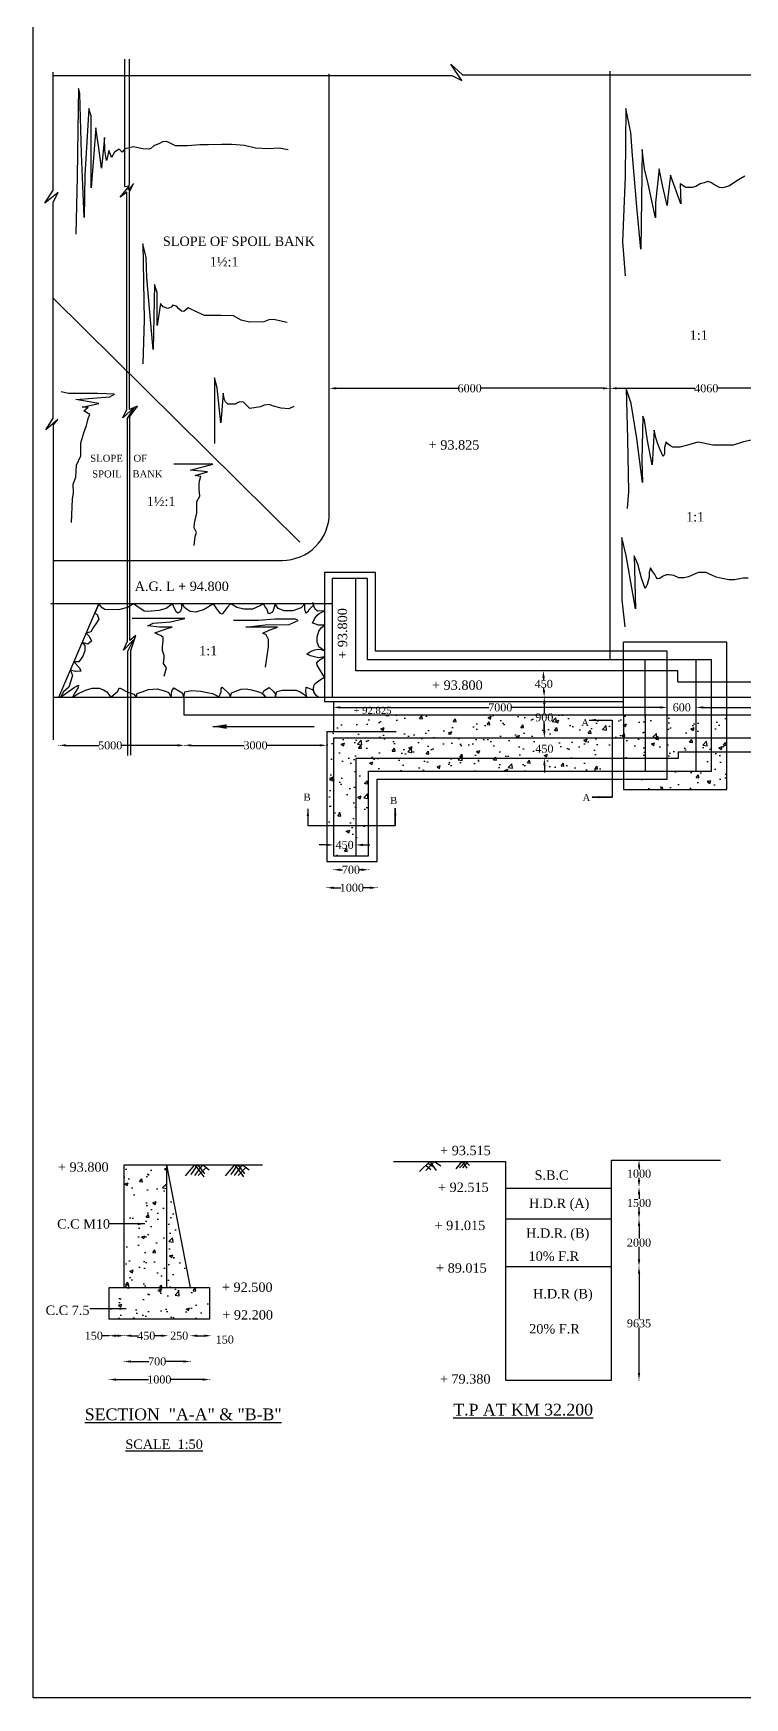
# Model space of a CAD drawing. Header units: millimetres. Extents: x 3132 to 88655, y 1884 to 56746.
# Drawn here: x 3132 to 18250, y 1884 to 37251 of the extents above; entities that cross this region are included whole.
import ezdxf

# ---------------------------------------------------------------- set-up
doc = ezdxf.new("R2010")
doc.units = ezdxf.units.MM
doc.header["$MEASUREMENT"] = 0
for name, color, linetype in [('DIM', 5, 'Continuous'), ('DWG.LINE', 10, 'Continuous'), ('HATCH', 2, 'Continuous'), ('TEXT', 7, 'Continuous')]:
    doc.layers.add(name, color=color, linetype=linetype)
doc.layers.add('DO LINE', color=3, linetype='Continuous', plot=False)
doc.layers.add('TITLE', color=7, linetype='Continuous', lineweight=30)
doc.styles.get("Standard").update_dxf_attribs({"font": 'TIMES.TTF', "height": 170})
doc.dimstyles.get("Standard").update_dxf_attribs({"dimtxt": 170, "dimasz": 150, "dimexe": 0.18, "dimexo": 0.0625, "dimgap": 0.09, "dimtad": 0, "dimtih": 1, "dimtoh": 1, "dimdec": 0, "dimzin": 0, "dimdsep": 46, "dimtxsty": 'Standard', "dimcen": 300, "dimclrd": 5, "dimclre": 5, "dimclrt": 4, "dimadec": 0, "dimazin": 0, "dimtfac": 1, "dimtdec": 0, "dimtofl": 0, "dimtmove": 0, "dimatfit": 3, "dimfxl": 5, "dimfxlon": 1, "dimtolj": 1, "dimtzin": 0, "dimarcsym": 0})

# ---------------------------------------------------------------- blocks, each defined once
blk = doc.blocks.new('*D47')
at = {"layer": 'Defpoints', "color": 0, "ltscale": 0.2}
for p in [(6343, 22209), (6343, 22121), (9367, 22209)]:
    blk.add_point(p, dxfattribs=at)
at = {"layer": 'DIM', "color": 5, "lineweight": -2, "ltscale": 0.2}
for p, q in [((6343, 22126), (6343, 22121)), ((6493, 22121), (7614, 22121)), ((9217, 22121), (8097, 22121)), ((9367, 22126), (9367, 22121))]:
    blk.add_line(p, q, dxfattribs=at)
at = {"layer": 'DIM', "color": 5, "ltscale": 0.2}
for points in [[(6493, 22146), (6493, 22096), (6343, 22121)], [(9217, 22146), (9217, 22096), (9367, 22121)]]:
    blk.add_solid(points, dxfattribs=at)
at = {"layer": 'DIM', "color": 4, "ltscale": 0.2, "insert": (7855, 22121), "char_height": 170, "attachment_point": 5}
blk.add_mtext('\\A1;3000', dxfattribs=at)
blk = doc.blocks.new('*D48')
at = {"layer": 'Defpoints', "color": 0, "ltscale": 0.2}
for p in [(3678, 22121), (3678, 22109), (6343, 22209)]:
    blk.add_point(p, dxfattribs=at)
at = {"layer": 'DIM', "color": 5, "lineweight": -2, "ltscale": 0.2}
for p, q in [((3678, 22116), (3678, 22122)), ((3828, 22121), (4526, 22121)), ((6193, 22121), (5007, 22121)), ((6343, 22126), (6343, 22121))]:
    blk.add_line(p, q, dxfattribs=at)
at = {"layer": 'DIM', "color": 5, "ltscale": 0.2}
for points in [[(3828, 22146), (3828, 22096), (3678, 22121)], [(6193, 22146), (6193, 22096), (6343, 22121)]]:
    blk.add_solid(points, dxfattribs=at)
at = {"layer": 'DIM', "color": 4, "ltscale": 0.2, "insert": (4767, 22121), "char_height": 170, "attachment_point": 5}
blk.add_mtext('\\A1;5000', dxfattribs=at)
blk = doc.blocks.new('*D49')
at = {"layer": 'Defpoints', "color": 0, "ltscale": 0.2}
for p in [(9510, 19997), (9986, 20005), (9986, 20005)]:
    blk.add_point(p, dxfattribs=at)
at = {"layer": 'DIM', "color": 5, "lineweight": -2, "ltscale": 0.2}
for p, q in [((9360, 20005), (9210, 20005)), ((9510, 20000), (9510, 20005)), ((9986, 20005), (9986, 20005)), ((10136, 20005), (10286, 20005))]:
    blk.add_line(p, q, dxfattribs=at)
at = {"layer": 'DIM', "color": 5, "ltscale": 0.2}
for points in [[(9360, 20030), (9360, 19980), (9510, 20005)], [(10136, 20030), (10136, 19980), (9986, 20005)]]:
    blk.add_solid(points, dxfattribs=at)
at = {"layer": 'DIM', "color": 4, "ltscale": 0.2, "insert": (9748, 20005), "char_height": 170, "attachment_point": 5}
blk.add_mtext('\\A1;450', dxfattribs=at)
blk = doc.blocks.new('*D50')
at = {"layer": 'Defpoints', "color": 0, "ltscale": 0.2}
for p in [(9367, 19654), (10437, 19654), (10437, 19094)]:
    blk.add_point(p, dxfattribs=at)
at = {"layer": 'DIM', "color": 5, "lineweight": -2, "ltscale": 0.2}
for p, q in [((9367, 19099), (9367, 19094)), ((10437, 19099), (10437, 19094)), ((9517, 19094), (9670, 19094)), ((10287, 19094), (10134, 19094))]:
    blk.add_line(p, q, dxfattribs=at)
at = {"layer": 'DIM', "color": 5, "ltscale": 0.2}
for points in [[(9517, 19119), (9517, 19069), (9367, 19094)], [(10287, 19119), (10287, 19069), (10437, 19094)]]:
    blk.add_solid(points, dxfattribs=at)
at = {"layer": 'DIM', "color": 4, "ltscale": 0.2, "insert": (9902, 19094), "char_height": 170, "attachment_point": 5}
blk.add_mtext('\\A1;1000', dxfattribs=at)
blk = doc.blocks.new('*D51')
at = {"layer": 'Defpoints', "color": 0, "ltscale": 0.2}
for p in [(9510, 19770), (10256, 19770), (10256, 19477)]:
    blk.add_point(p, dxfattribs=at)
at = {"layer": 'DIM', "color": 5, "lineweight": -2, "ltscale": 0.2}
for p, q in [((9510, 19482), (9510, 19477)), ((9660, 19477), (9704, 19477)), ((10106, 19477), (10062, 19477)), ((10256, 19482), (10256, 19477))]:
    blk.add_line(p, q, dxfattribs=at)
at = {"layer": 'DIM', "color": 5, "ltscale": 0.2}
for points in [[(9660, 19502), (9660, 19452), (9510, 19477)], [(10106, 19502), (10106, 19452), (10256, 19477)]]:
    blk.add_solid(points, dxfattribs=at)
at = {"layer": 'DIM', "color": 4, "ltscale": 0.2, "insert": (9883, 19477), "char_height": 170, "attachment_point": 5}
blk.add_mtext('\\A1;700', dxfattribs=at)
blk = doc.blocks.new('*D52')
at = {"layer": 'Defpoints', "color": 0, "ltscale": 0.2}
for p in [(13951, 22283), (13993, 22283), (13945, 21843)]:
    blk.add_point(p, dxfattribs=at)
at = {"layer": 'DIM', "color": 5, "lineweight": -2, "ltscale": 0.2}
for p, q in [((13988, 22283), (13994, 22283)), ((13993, 22433), (13993, 22583)), ((13988, 21843), (13994, 21843)), ((13993, 21693), (13993, 21543))]:
    blk.add_line(p, q, dxfattribs=at)
at = {"layer": 'DIM', "color": 5, "ltscale": 0.2}
for points in [[(13968, 22433), (14018, 22433), (13993, 22283)], [(13968, 21693), (14018, 21693), (13993, 21843)]]:
    blk.add_solid(points, dxfattribs=at)
at = {"layer": 'DIM', "color": 4, "ltscale": 0.2, "insert": (13993, 22049), "char_height": 170, "attachment_point": 5}
blk.add_mtext('\\A1;450', dxfattribs=at)
blk = doc.blocks.new('*D53')
at = {"layer": 'Defpoints', "color": 0, "ltscale": 0.2}
for p in [(13977, 23148), (13991, 23148), (13988, 22283)]:
    blk.add_point(p, dxfattribs=at)
at = {"layer": 'DIM', "color": 5, "lineweight": -2, "ltscale": 0.2}
for p, q in [((13986, 23148), (13991, 23148)), ((13991, 22998), (13991, 22802)), ((13988, 22283), (13991, 22283)), ((13991, 22433), (13991, 22629))]:
    blk.add_line(p, q, dxfattribs=at)
at = {"layer": 'DIM', "color": 5, "ltscale": 0.2}
for points in [[(13966, 22998), (14016, 22998), (13991, 23148)], [(13966, 22433), (14016, 22433), (13991, 22283)]]:
    blk.add_solid(points, dxfattribs=at)
at = {"layer": 'DIM', "color": 4, "ltscale": 0.2, "insert": (13991, 22716), "char_height": 170, "attachment_point": 5}
blk.add_mtext('\\A1;900', dxfattribs=at)
blk = doc.blocks.new('*D54')
at = {"layer": 'Defpoints', "color": 0, "ltscale": 0.2}
for p in [(13967, 23704), (13970, 23704), (13986, 23148)]:
    blk.add_point(p, dxfattribs=at)
at = {"layer": 'DIM', "color": 5, "lineweight": -2, "ltscale": 0.2}
for p, q in [((13967, 23704), (13970, 23704)), ((13975, 23554), (13976, 23513)), ((13984, 23298), (13982, 23339)), ((13986, 23148), (13989, 23148))]:
    blk.add_line(p, q, dxfattribs=at)
at = {"layer": 'DIM', "color": 5, "ltscale": 0.2}
for points in [[(14000, 23555), (13950, 23553), (13970, 23704)], [(14009, 23299), (13959, 23297), (13989, 23148)]]:
    blk.add_solid(points, dxfattribs=at)
at = {"layer": 'DIM', "color": 4, "ltscale": 0.2, "insert": (13979, 23426), "char_height": 170, "attachment_point": 5}
blk.add_mtext('\\A1;450', dxfattribs=at)
blk = doc.blocks.new('*D55')
at = {"layer": 'Defpoints', "color": 0, "ltscale": 0.2}
for p in [(9509, 22907), (16604, 22927), (16604, 22907)]:
    blk.add_point(p, dxfattribs=at)
at = {"layer": 'DIM', "color": 5, "lineweight": -2, "ltscale": 0.2}
for p, q in [((9509, 22922), (9509, 22928)), ((9659, 22927), (12814, 22927)), ((16454, 22927), (13298, 22927)), ((16604, 22922), (16604, 22928))]:
    blk.add_line(p, q, dxfattribs=at)
at = {"layer": 'DIM', "color": 5, "ltscale": 0.2}
for points in [[(9659, 22952), (9659, 22902), (9509, 22927)], [(16454, 22952), (16454, 22902), (16604, 22927)]]:
    blk.add_solid(points, dxfattribs=at)
at = {"layer": 'DIM', "color": 4, "ltscale": 0.2, "insert": (13056, 22927), "char_height": 170, "attachment_point": 5}
blk.add_mtext('\\A1;7000', dxfattribs=at)
blk = doc.blocks.new('*D56')
at = {"layer": 'Defpoints', "color": 0, "ltscale": 0.2}
for p in [(16604, 22907), (17219, 22932), (17219, 22927)]:
    blk.add_point(p, dxfattribs=at)
at = {"layer": 'DIM', "color": 5, "lineweight": -2, "ltscale": 0.2}
for p, q in [((16454, 22927), (16304, 22927)), ((16604, 22922), (16604, 22928)), ((17219, 22932), (17219, 22927)), ((17369, 22927), (17519, 22927))]:
    blk.add_line(p, q, dxfattribs=at)
at = {"layer": 'DIM', "color": 5, "ltscale": 0.2}
for points in [[(16454, 22952), (16454, 22902), (16604, 22927)], [(17369, 22952), (17369, 22902), (17219, 22927)]]:
    blk.add_solid(points, dxfattribs=at)
at = {"layer": 'DIM', "color": 4, "ltscale": 0.2, "insert": (16911, 22927), "char_height": 170, "attachment_point": 5}
blk.add_mtext('\\A1;600', dxfattribs=at)
blk = doc.blocks.new('*D57')
at = {"layer": 'Defpoints', "color": 0, "ltscale": 0.2}
for p in [(17219, 22932), (27513, 22937), (27513, 22927)]:
    blk.add_point(p, dxfattribs=at)
at = {"layer": 'DIM', "color": 5, "lineweight": -2, "ltscale": 0.2}
for p, q in [((17219, 22932), (17219, 22927)), ((17369, 22927), (22071, 22927)), ((27363, 22927), (22661, 22927)), ((27513, 22932), (27513, 22927))]:
    blk.add_line(p, q, dxfattribs=at)
at = {"layer": 'DIM', "color": 5, "ltscale": 0.2}
for points in [[(17369, 22952), (17369, 22902), (17219, 22927)], [(27363, 22952), (27363, 22902), (27513, 22927)]]:
    blk.add_solid(points, dxfattribs=at)
at = {"layer": 'DIM', "color": 4, "ltscale": 0.2, "insert": (22366, 22927), "char_height": 170, "attachment_point": 5}
blk.add_mtext('\\A1;10300', dxfattribs=at)
blk = doc.blocks.new('*D61')
at = {"layer": 'Defpoints', "color": 0, "ltscale": 0.2}
for p in [(15388, 29724), (9423, 29672), (15388, 29707)]:
    blk.add_point(p, dxfattribs=at)
at = {"layer": 'DIM', "color": 5, "lineweight": -2, "ltscale": 0.2}
for p, q in [((15388, 29712), (15388, 29706)), ((9423, 29702), (9423, 29707)), ((9573, 29707), (12164, 29707)), ((15238, 29707), (12646, 29707))]:
    blk.add_line(p, q, dxfattribs=at)
at = {"layer": 'DIM', "color": 5, "ltscale": 0.2}
for points in [[(9573, 29732), (9573, 29682), (9423, 29707)], [(15238, 29732), (15238, 29682), (15388, 29707)]]:
    blk.add_solid(points, dxfattribs=at)
at = {"layer": 'DIM', "color": 4, "ltscale": 0.2, "insert": (12405, 29707), "char_height": 170, "attachment_point": 5}
blk.add_mtext('\\A1;6000', dxfattribs=at)
blk = doc.blocks.new('*D62')
at = {"layer": 'Defpoints', "color": 0, "ltscale": 0.2}
for p in [(15388, 29724), (19478, 29945), (19478, 29707)]:
    blk.add_point(p, dxfattribs=at)
at = {"layer": 'DIM', "color": 5, "lineweight": -2, "ltscale": 0.2}
for p, q in [((15388, 29712), (15388, 29706)), ((19478, 29712), (19478, 29706)), ((15538, 29707), (17188, 29707)), ((19328, 29707), (17677, 29707))]:
    blk.add_line(p, q, dxfattribs=at)
at = {"layer": 'DIM', "color": 5, "ltscale": 0.2}
for points in [[(15538, 29732), (15538, 29682), (15388, 29707)], [(19328, 29732), (19328, 29682), (19478, 29707)]]:
    blk.add_solid(points, dxfattribs=at)
at = {"layer": 'DIM', "color": 4, "ltscale": 0.2, "insert": (17433, 29707), "char_height": 170, "attachment_point": 5}
blk.add_mtext('\\A1;4060', dxfattribs=at)
blk = doc.blocks.new('*D83')
at = {"layer": 'Defpoints', "color": 0, "ltscale": 0.2}
for p in [(4742, 9931), (6880, 9931), (6880, 8645)]:
    blk.add_point(p, dxfattribs=at)
at = {"layer": 'DWG.LINE', "color": 5, "lineweight": -2, "ltscale": 0.2}
for p, q in [((4742, 8650), (4742, 8645)), ((4892, 8645), (5579, 8645)), ((6730, 8645), (6043, 8645)), ((6880, 8650), (6880, 8645))]:
    blk.add_line(p, q, dxfattribs=at)
at = {"layer": 'DWG.LINE', "color": 5, "ltscale": 0.2}
for points in [[(4892, 8670), (4892, 8620), (4742, 8645)], [(6730, 8670), (6730, 8620), (6880, 8645)]]:
    blk.add_solid(points, dxfattribs=at)
at = {"layer": 'DWG.LINE', "color": 4, "ltscale": 0.2, "insert": (5811, 8645), "char_height": 170, "attachment_point": 5}
blk.add_mtext('\\A1;1000', dxfattribs=at)
blk = doc.blocks.new('*D84')
at = {"layer": 'Defpoints', "color": 0, "ltscale": 0.2}
for p in [(5060, 10598), (6469, 10598), (6469, 9028)]:
    blk.add_point(p, dxfattribs=at)
at = {"layer": 'DWG.LINE', "color": 5, "lineweight": -2, "ltscale": 0.2}
for p, q in [((5060, 9033), (5060, 9028)), ((5210, 9028), (5585, 9028)), ((6319, 9028), (5944, 9028)), ((6469, 9033), (6469, 9028))]:
    blk.add_line(p, q, dxfattribs=at)
at = {"layer": 'DWG.LINE', "color": 5, "ltscale": 0.2}
for points in [[(5210, 9053), (5210, 9003), (5060, 9028)], [(6319, 9053), (6319, 9003), (6469, 9028)]]:
    blk.add_solid(points, dxfattribs=at)
at = {"layer": 'DWG.LINE', "color": 4, "ltscale": 0.2, "insert": (5765, 9028), "char_height": 170, "attachment_point": 5}
blk.add_mtext('\\A1;700', dxfattribs=at)
blk = doc.blocks.new('*D85')
at = {"layer": 'Defpoints', "color": 0, "ltscale": 0.2}
for p in [(4742, 9931), (5065, 9931), (5065, 9576)]:
    blk.add_point(p, dxfattribs=at)
at = {"layer": 'DWG.LINE', "color": 5, "lineweight": -2, "ltscale": 0.2}
for p, q in [((4742, 9576), (4588, 9576)), ((4742, 9581), (4742, 9576)), ((4915, 9576), (4892, 9576)), ((5065, 9581), (5065, 9576))]:
    blk.add_line(p, q, dxfattribs=at)
at = {"layer": 'DWG.LINE', "color": 5, "ltscale": 0.2}
for points in [[(4892, 9601), (4892, 9551), (4742, 9576)], [(4915, 9601), (4915, 9551), (5065, 9576)]]:
    blk.add_solid(points, dxfattribs=at)
at = {"layer": 'DWG.LINE', "color": 4, "ltscale": 0.2, "insert": (4419, 9576), "char_height": 170, "attachment_point": 5}
blk.add_mtext('\\A1;150', dxfattribs=at)
blk = doc.blocks.new('*D86')
at = {"layer": 'Defpoints', "color": 0, "ltscale": 0.2}
for p in [(5065, 9931), (6000, 9576), (6000, 9488)]:
    blk.add_point(p, dxfattribs=at)
at = {"layer": 'DWG.LINE', "color": 5, "lineweight": -2, "ltscale": 0.2}
for p, q in [((5065, 9581), (5065, 9576)), ((5215, 9576), (5351, 9576)), ((5850, 9576), (5715, 9576)), ((6000, 9571), (6000, 9576))]:
    blk.add_line(p, q, dxfattribs=at)
at = {"layer": 'DWG.LINE', "color": 5, "ltscale": 0.2}
for points in [[(5215, 9601), (5215, 9551), (5065, 9576)], [(5850, 9601), (5850, 9551), (6000, 9576)]]:
    blk.add_solid(points, dxfattribs=at)
at = {"layer": 'DWG.LINE', "color": 4, "ltscale": 0.2, "insert": (5533, 9576), "char_height": 170, "attachment_point": 5}
blk.add_mtext('\\A1;450', dxfattribs=at)
blk = doc.blocks.new('*D87')
at = {"layer": 'Defpoints', "color": 0, "ltscale": 0.2}
for p in [(6466, 9576), (6000, 9488), (6466, 9511)]:
    blk.add_point(p, dxfattribs=at)
at = {"layer": 'DWG.LINE', "color": 5, "lineweight": -2, "ltscale": 0.2}
for p, q in [((5850, 9576), (5700, 9576)), ((6000, 9571), (6000, 9576)), ((6466, 9571), (6466, 9576)), ((6616, 9576), (6766, 9576))]:
    blk.add_line(p, q, dxfattribs=at)
at = {"layer": 'DWG.LINE', "color": 5, "ltscale": 0.2}
for points in [[(5850, 9601), (5850, 9551), (6000, 9576)], [(6616, 9601), (6616, 9551), (6466, 9576)]]:
    blk.add_solid(points, dxfattribs=at)
at = {"layer": 'DWG.LINE', "color": 4, "ltscale": 0.2, "insert": (6233, 9576), "char_height": 170, "attachment_point": 5}
blk.add_mtext('\\A1;250', dxfattribs=at)
blk = doc.blocks.new('*D88')
at = {"layer": 'Defpoints', "color": 0, "ltscale": 0.2}
for p in [(6915, 9576), (6466, 9511), (6915, 9541)]:
    blk.add_point(p, dxfattribs=at)
at = {"layer": 'DWG.LINE', "color": 5, "lineweight": -2, "ltscale": 0.2}
for p, q in [((6466, 9571), (6466, 9576)), ((6616, 9576), (6765, 9576)), ((6915, 9571), (6915, 9576))]:
    blk.add_line(p, q, dxfattribs=at)
at = {"layer": 'DWG.LINE', "color": 5, "ltscale": 0.2}
for points in [[(6616, 9601), (6616, 9551), (6466, 9576)], [(6765, 9601), (6765, 9551), (6915, 9576)]]:
    blk.add_solid(points, dxfattribs=at)
at = {"layer": 'DWG.LINE', "color": 4, "ltscale": 0.2, "insert": (7201, 9494), "char_height": 170, "attachment_point": 5}
blk.add_mtext('\\A1;150', dxfattribs=at)
blk = doc.blocks.new('*D89')
at = {"layer": 'Defpoints', "color": 0, "ltscale": 0.2}
for p in [(15422, 11047), (16004, 11047), (15422, 8632)]:
    blk.add_point(p, dxfattribs=at)
at = {"layer": 'DWG.LINE', "color": 5, "lineweight": -2, "ltscale": 0.2}
for p, q in [((15999, 11047), (16005, 11047)), ((16004, 10897), (16004, 9926)), ((16004, 8782), (16004, 9753)), ((15999, 8632), (16005, 8632))]:
    blk.add_line(p, q, dxfattribs=at)
at = {"layer": 'DWG.LINE', "color": 5, "ltscale": 0.2}
for points in [[(15979, 10897), (16029, 10897), (16004, 11047)], [(15979, 8782), (16029, 8782), (16004, 8632)]]:
    blk.add_solid(points, dxfattribs=at)
at = {"layer": 'DWG.LINE', "color": 4, "ltscale": 0.2, "insert": (16004, 9839), "char_height": 170, "attachment_point": 5}
blk.add_mtext('\\A1;9635', dxfattribs=at)
blk = doc.blocks.new('*D90')
at = {"layer": 'Defpoints', "color": 0, "ltscale": 0.2}
for p in [(15965, 12060), (16004, 12060), (15422, 11047)]:
    blk.add_point(p, dxfattribs=at)
at = {"layer": 'DWG.LINE', "color": 5, "lineweight": -2, "ltscale": 0.2}
for p, q in [((15999, 12060), (16005, 12060)), ((16004, 11910), (16004, 11640)), ((16004, 11197), (16004, 11467)), ((15999, 11047), (16005, 11047))]:
    blk.add_line(p, q, dxfattribs=at)
at = {"layer": 'DWG.LINE', "color": 5, "ltscale": 0.2}
for points in [[(15979, 11910), (16029, 11910), (16004, 12060)], [(15979, 11197), (16029, 11197), (16004, 11047)]]:
    blk.add_solid(points, dxfattribs=at)
at = {"layer": 'DWG.LINE', "color": 4, "ltscale": 0.2, "insert": (16004, 11553), "char_height": 170, "attachment_point": 5}
blk.add_mtext('\\A1;2000', dxfattribs=at)
blk = doc.blocks.new('*D91')
at = {"layer": 'Defpoints', "color": 0, "ltscale": 0.2}
for p in [(16004, 12732), (16034, 12732), (15965, 12060)]:
    blk.add_point(p, dxfattribs=at)
at = {"layer": 'DWG.LINE', "color": 5, "lineweight": -2, "ltscale": 0.2}
for p, q in [((16009, 12732), (16004, 12732)), ((16004, 12582), (16004, 12482)), ((15999, 12060), (16005, 12060)), ((16004, 12210), (16004, 12309))]:
    blk.add_line(p, q, dxfattribs=at)
at = {"layer": 'DWG.LINE', "color": 5, "ltscale": 0.2}
for points in [[(15979, 12582), (16029, 12582), (16004, 12732)], [(15979, 12210), (16029, 12210), (16004, 12060)]]:
    blk.add_solid(points, dxfattribs=at)
at = {"layer": 'DWG.LINE', "color": 4, "ltscale": 0.2, "insert": (16004, 12396), "char_height": 170, "attachment_point": 5}
blk.add_mtext('\\A1;1500', dxfattribs=at)
blk = doc.blocks.new('*D92')
at = {"layer": 'Defpoints', "color": 0, "ltscale": 0.2}
for p in [(16004, 13305), (16057, 13305), (16034, 12732)]:
    blk.add_point(p, dxfattribs=at)
at = {"layer": 'DWG.LINE', "color": 5, "lineweight": -2, "ltscale": 0.2}
for p, q in [((16009, 13305), (16004, 13305)), ((16004, 13155), (16004, 13105)), ((16004, 12882), (16004, 12932)), ((16009, 12732), (16004, 12732))]:
    blk.add_line(p, q, dxfattribs=at)
at = {"layer": 'DWG.LINE', "color": 5, "ltscale": 0.2}
for points in [[(15979, 13155), (16029, 13155), (16004, 13305)], [(15979, 12882), (16029, 12882), (16004, 12732)]]:
    blk.add_solid(points, dxfattribs=at)
at = {"layer": 'DWG.LINE', "color": 4, "ltscale": 0.2, "insert": (16004, 13019), "char_height": 170, "attachment_point": 5}
blk.add_mtext('\\A1;1000', dxfattribs=at)

msp = doc.modelspace()

# ---------------------------------------------------------------- hatches: boundary and pattern name
at = {"layer": 'HATCH', "ltscale": 0.2}
h = msp.add_hatch(dxfattribs=at)
h.set_pattern_fill('AR-CONC', color=256, scale=100, style=0)
h.paths.add_polyline_path([(15434.7, 22283.1), (9510.1, 22283.1), (9510.1, 20419.9), (9986.4, 20419.9), (9986.4, 21842.5), (15434.7, 21842.5)], flags=16)
h.paths.add_polyline_path([(15672.2, 22771.9), (9509, 22771.9), (9509, 22413.2), (9367.3, 22413.2), (9367.3, 20419.9), (9510.1, 20419.9), (9510.1, 22283.1), (15672.2, 22283.1)])
h.paths.add_polyline_path([(15434.7, 21842.5), (9986.4, 21842.5), (9986.4, 20419.9), (10256.2, 20419.9), (10256.2, 21571.5), (15434.7, 21571.5)], flags=0)
h.paths.add_polyline_path([(17867.6, 21982.4), (17545.4, 21982.4), (17545.4, 21571.5), (16603.6, 21571.5), (16603.6, 21404.4), (15672.2, 21404.4), (15672.2, 21180.6), (17867.6, 21180.6)])
h.paths.add_polyline_path([(17545.4, 21982.4), (17218.9, 21982.4), (17218.9, 21571.5), (17545.4, 21571.5)])
h.paths.add_polyline_path([(17545.4, 22283.1), (17218.9, 22283.1), (17218.9, 21982.4), (17545.4, 21982.4)])
h.paths.add_polyline_path([(17545.4, 22771.9), (17218.9, 22771.9), (17218.9, 22283.1), (17545.4, 22283.1)])
h.paths.add_polyline_path([(17867.6, 22771.9), (17545.4, 22771.9), (17545.4, 22283.1), (17867.6, 22283.1)])
h.paths.add_polyline_path([(17867.6, 22283.1), (17545.4, 22283.1), (17545.4, 21982.4), (17867.6, 21982.4)])
h.paths.add_polyline_path([(17218.9, 22283.1), (16603.6, 22283.1), (16603.6, 21842.5), (16838.7, 21842.5), (16838.7, 21982.4), (17218.9, 21982.4)])
h.paths.add_polyline_path([(17218.9, 22771.9), (16603.6, 22771.9), (16603.6, 22283.1), (17218.9, 22283.1)])
h.paths.add_polyline_path([(16603.6, 22283.1), (16137.1, 22283.1), (16137.1, 21842.5), (16603.6, 21842.5)])
h.paths.add_polyline_path([(16603.6, 22771.9), (16137.1, 22771.9), (16137.1, 22283.1), (16603.6, 22283.1)])
h.paths.add_polyline_path([(16137.1, 22771.9), (15672.2, 22771.9), (15672.2, 22283.1), (16137.1, 22283.1)])
h.paths.add_polyline_path([(16137.1, 22283.1), (15672.2, 22283.1), (15672.2, 21842.5), (16137.1, 21842.5)])
h.paths.add_polyline_path([(9986.4, 20419.9), (9510.1, 20419.9), (9510.1, 19770.5), (9986.4, 19770.5)])
h.paths.add_polyline_path([(10256.2, 20419.9), (9986.4, 20419.9), (9986.4, 19770.5), (10256.2, 19770.5)])
h.paths.add_polyline_path([(13769, 22178.1), (14217.7, 22178.1), (14217.7, 21920.2), (13769, 21920.2)], flags=8)
h.paths.add_polyline_path([(13769.8, 22844.7), (14212.5, 22844.7), (14212.5, 22586.3), (13769.8, 22586.3)], flags=9)
h.paths.add_polyline_path([(14739.9, 22492.8), (14974.9, 22492.8), (14974.9, 22717.8), (14739.9, 22717.8)], flags=24)
h.paths.add_polyline_path([(9523.9, 20134), (9972.6, 20134), (9972.6, 19876), (9523.9, 19876)], flags=24)
h = msp.add_hatch(dxfattribs=at)
h.set_pattern_fill('AR-CONC', color=256, scale=100, style=0)
h.paths.add_polyline_path([(6879.7, 10597.9), (4742, 10597.9), (4742, 9930.7), (6879.7, 9930.7)])
h.paths.add_polyline_path([(5964.8, 13204.1), (5060.4, 13204.1), (5060.4, 10597.9), (5964.8, 10597.9)])
h.paths.add_polyline_path([(5964.8, 13204.1), (5964.8, 10597.9), (6468.9, 10597.9)])

# ---------------------------------------------------------------- linework, layer by layer
at = {"layer": 'DIM', "ltscale": 0.2}
for points in [[(14940.9, 22658), (15434.7, 22658), (15434.7, 21019.3), (15010.2, 21019.3)], [(8967.5, 20769.3), (8967.5, 20419.9), (10823.9, 20419.9), (10823.9, 20785.8)]]:
    msp.add_lwpolyline(points, dxfattribs=at)
at = {"layer": 'DO LINE', "ltscale": 0.2}
for points in [[(16603.6, 21404.4), (16603.6, 24122.4), (10400.9, 24122.4), (10400.9, 25794.1), (9320.3, 25794.1), (9320.3, 23055.7)], [(17545.4, 22771.9), (17545.4, 23938.9), (10231.1, 23938.9), (10231.1, 25669.4), (9998.1, 25669.4)], [(17867.6, 22771.9), (17867.6, 24316.4), (15672.2, 24316.4)], [(15672.2, 22771.9), (15672.2, 24316.4)], [(16137.1, 22771.9), (16137.1, 23938.9)], [(17218.9, 21571.5), (17218.9, 23938.9)], [(9509, 23055.7), (15672.2, 23055.7)], [(6332.1, 22771.9), (68896.3, 22771.9)], [(9510.1, 22283.1), (57437.8, 22283.1)], [(16838.7, 21982.4), (16838.7, 21842.5), (9986.4, 21842.5), (9986.4, 19770.5)], [(16838.7, 21982.4), (50313.2, 21982.4)], [(5964.8, 13204.1), (5964.8, 10597.9)]]:
    msp.add_lwpolyline(points, dxfattribs=at)
at = {"layer": 'DWG.LINE', "ltscale": 0.2}
for points in [[(3557.9, 36352.8), (12028.3, 36352.8), (12239.7, 36249.2), (12001.8, 36592.4), (12251.4, 36369.4), (25188.7, 36369.4), (25461, 36187.9), (25198.1, 36506.8), (25470.4, 36342.6), (32914.6, 36342.6), (32623.5, 36586.4), (33097.7, 36295.7), (33097.7, 36412.9), (41273.7, 36412.9), (41522.5, 36229.8), (41273.7, 36567.5), (41597.6, 36337.7), (49716, 36337.7)], [(5142.6, 21905.2), (5142.6, 24119.3), (5261.5, 24365.9), (5050.3, 24141.1), (5136.8, 24336.6), (5136.8, 29067.3), (5286.6, 29306.8), (5033.5, 29078.3), (5120.1, 29255.8), (5120.1, 33875.3), (4981, 33770), (5173, 34000.9), (5075, 33985.2), (5075, 36702.6)], [(5206.6, 21913.2), (5206.6, 24135.4), (5314.9, 24458), (5187.1, 24348.9), (5187.1, 29109.7), (5349.7, 29326.8), (5174, 29256.3), (5174, 33880), (5260.7, 34058.9), (5157.6, 33920.2), (5173.3, 34058.9), (5173.3, 36702)], [(15387.6, 23938.9), (15387.6, 36446.4)], [(3560.2, 22234.6), (3560.2, 28928.7), (3650.7, 29041.7), (3397.9, 28822.2), (3554.4, 29074.7), (3554.4, 33665.1), (3659.3, 33871.1), (3381.2, 33639), (3557.9, 33916.8), (3557.9, 36424)], [(8796.4, 26439.4), (3554.4, 31620.4)], [(9998.1, 25669.4), (9485.4, 25669.4), (9485.4, 23147.9)], [(16832, 23473.7), (16832, 23703.9), (9987.4, 23703.9), (9987.4, 25669.4)], [(9485.4, 25130.2), (3507.3, 25130.2)], [(3678.3, 23147.9), (4525.4, 25130.2)], [(16832, 23473.7), (50322.1, 23473.7)], [(3555.5, 23147.9), (68896.3, 23147.9)], [(6332.1, 23147.9), (6332.1, 22771.9)], [(9320.3, 23055.7), (9509, 23055.7), (9509, 22413.2)], [(9510.1, 22283.1), (9510.1, 19770.5), (10256.2, 19770.5), (10256.2, 21571.5), (17545.4, 21571.5), (17545.4, 22771.9)], [(15672.2, 22771.9), (15672.2, 21180.6), (17867.6, 21180.6), (17867.6, 22771.9)], [(16137.1, 22771.9), (16137.1, 21571.5)], [(9367.3, 22413.2), (9367.3, 19653.6), (10437, 19653.6), (10437, 21404.4), (16603.6, 21404.4)], [(9367.3, 22413.2), (10840.6, 22413.2)], [(5060.4, 10597.9), (5060.4, 13204.1), (8004.9, 13204.1)], [(5964.8, 13204.1), (6468.9, 10597.9)], [(10788.4, 13279.1), (13163.7, 13279.1), (13163.7, 8631.7), (15422.3, 8631.7), (15422.3, 13305.1), (17736.9, 13305.1)], [(13163.7, 12712.3), (15422.3, 12712.3)], [(13163.7, 12059.6), (15422.3, 12059.6)], [(13163.7, 11047.3), (15422.3, 11047.3)]]:
    msp.add_lwpolyline(points, dxfattribs=at)
msp.add_lwpolyline([(3560.2, 26051.8), (8422.6, 26051.8, 0.4142136), (9422.6, 27051.8), (9422.6, 36391)], format="xyb", dxfattribs=at)
msp.add_lwpolyline([(4742, 10597.9), (6879.7, 10597.9), (6879.7, 9930.7), (4742, 9930.7)], close=True, dxfattribs=at)
at = {"layer": 'HATCH', "ltscale": 0.2}
for points in [[(8549.7, 34773.4), (8355.3, 34807.6), (8131.3, 34796.2), (7852.6, 34812.1), (7623.2, 34864.8), (7352.5, 34890), (7139.2, 34890), (6854.7, 34883.1), (6673.5, 34883.1), (6407.9, 34857.9), (6153.2, 34860.2), (5967.4, 34951.8), (5880.2, 34947.3), (5816, 34910.6), (5696.7, 34857.9), (5632.5, 34805.2), (5584.3, 34791.5), (5460.5, 34796), (5288.4, 34830.4), (5263.2, 34837.3), (5075, 34798.3), (5020, 34725), (4958.1, 34791.5), (4958.1, 34791.5), (4857.2, 34727.3), (4797.5, 34610.4), (4772.3, 34672.3), (4737.9, 34761.7), (4703.5, 34599), (4687.4, 34548.6), (4653, 34759.4), (4646.1, 35038.9), (4579.6, 34385.9), (4522.3, 34807.5), (4459.7, 35243.3), (4365.7, 33968.5), (4365.5, 35498.4), (4315.1, 35651.9), (4225.6, 34237.2), (4216.4, 33339), (4156.6, 34699.8), (4131.4, 35716.8), (4124.5, 35968.9), (4092.4, 36076.6), (4080.9, 35205.9), (4062.6, 34202.4), (4037.4, 32983.9)], [(18251.5, 34214.8), (18119.2, 34137.1), (17913, 34005), (17780.7, 33970), (17710.7, 33977.8), (17594, 34036), (17527.9, 34078.8), (17465.6, 34102.1), (17387.8, 34074.9), (17306.1, 34051.6), (17212.8, 33997.2), (17135, 33977.8), (16998.8, 33977.8), (16998.8, 33977.8), (16878.2, 34055.5), (16889.9, 33628.1), (16672.1, 34238.1), (16617.6, 33760.2), (16602, 33589.2), (16508.7, 33985.5), (16430.9, 34374.1), (16353.1, 33659.1), (16353.1, 33328.9), (16196.4, 34055.8), (16122.5, 34374.4), (16068, 34782.4), (16044.5, 32663.4), (15966.7, 33488), (15865.5, 34651.3), (15826.6, 35140.9), (15725.4, 35650.9), (15705.9, 34207.4), (15651.5, 32818.2), (15709.8, 32095.4)], [(8529.4, 31105), (8236, 31168.7), (8140.9, 31164.7), (8028.4, 31120.6), (7725.1, 31111.1), (7550.4, 31152.1), (7389.4, 31244.5), (7122.3, 31251.3), (6957.9, 31251.3), (6773, 31251.3), (6629.1, 31319.7), (6420.2, 31415.5), (6334.6, 31336.8), (6279.8, 31347.1), (6221.6, 31395), (6173.6, 31453.1), (6098.3, 31473.7), (6060.6, 31429.2), (5992.1, 31405.2), (5889.4, 31439.5), (5889.4, 31439.5), (5834.6, 31507.9), (5766.1, 31042.6), (5766.1, 31743.9), (5707.9, 31914.9), (5680.5, 30529.5), (5601.7, 31405.2), (5542.9, 32060.1), (5532.6, 32484.3), (5460.7, 32778.5), (5491.5, 31162.5), (5460.7, 30227.4)], [(8667.4, 29322.9), (8562.9, 29271.8), (8397.4, 29285.5), (8239.8, 29328.8), (8147.2, 29360.3), (8036.8, 29348.5), (7959, 29316.7), (7732.4, 29277.4), (7704.8, 29304.9), (7657.5, 29356.1), (7596.4, 29415.1), (7519.6, 29419.1), (7472.3, 29397.4), (7428.9, 29367.9), (7265.4, 29373.8), (7216.1, 29417.1), (7194.5, 29462.4), (7168.8, 29606.1), (7119.6, 28974.3), (7036.8, 29720.2), (6979.7, 29926.8), (6979.7, 29001.8), (6979.7, 28532.4)], [(3946, 26858.7), (3963.9, 27352.6), (3989.3, 27487), (3978.4, 27668.6), (4036.6, 27821.2), (4047.5, 28071.8), (4145.7, 28271.6), (4142.3, 28549.9), (4204.2, 28764.2), (4262.4, 28916.8), (4298.7, 29069.3), (4331.5, 29149.3), (4207.8, 29225.6), (4298.7, 29305.5), (4167.8, 29305.5), (4527.8, 29385.4), (4154.6, 29448.4), (4035, 29466.2), (4756.3, 29526.9), (4859.9, 29582.2), (4501, 29594.6), (3877.8, 29600), (3727.9, 29632.1)], [(18419.3, 28614.4), (18226.3, 28566.8), (18005.6, 28499.2), (17772.5, 28496.7), (17571.9, 28496.7), (17373.8, 28539.2), (17255.9, 28561.8), (17032.8, 28501.7), (16873.3, 28457.1), (16720.3, 28457.1), (16655.2, 28489.7), (16615, 28529.7), (16577.4, 28567.3), (16544.8, 28452.1), (16544.8, 28316.9), (16517.3, 28259.3), (16449.6, 28402), (16409.4, 28504.7), (16366.8, 28632.4), (16326.7, 28820.2), (16284.1, 28079), (16183.8, 28599.9), (16120.9, 29033.4), (16083.3, 29116.1), (16060.8, 28174.4), (16080.8, 27708), (15955.5, 28642.1), (15840, 29385.3), (15729.7, 29706.6), (15759.8, 28630.4), (15782.4, 27504.6), (15752.3, 27155.5)], [(6547.5, 26369.6), (6574.2, 26556.7), (6597.6, 26646.9), (6547.5, 26743.8), (6557.5, 26840.7), (6611, 27064.6), (6604.3, 27221.6), (6611, 27305.2), (6667.9, 27418.8), (6658.1, 27564.5), (6658.1, 27668), (6664.7, 27738.2), (6694.9, 27831.8), (6574.4, 27855.2), (6832, 27935.4), (6474.1, 27968.8), (6945.8, 28095.8), (6119.4, 28095.8)], [(18323.9, 25673.1), (18218.6, 25673.1), (18035.9, 25640.3), (17911.8, 25635.6), (17769.8, 25665.9), (17643.4, 25694), (17552.1, 25733.7), (17502.9, 25759.5), (17428, 25792.2), (17261.7, 25796.9), (17058, 25701), (16959.7, 25677.6), (16849.7, 25682.3), (16742, 25729.1), (16641.3, 25745.4), (16580.4, 25743.1), (16503.2, 25710.3), (16444.6, 25665.9), (16397.8, 25658.9), (16369.7, 25696.3), (16341.6, 25747.8), (16297.1, 25808.6), (16250.3, 25892.8), (16250.3, 25892.8), (16222.2, 25794.5), (16222.2, 25694), (16175.4, 25542), (16135.6, 25450.8), (16058.3, 25670.6), (15976.4, 25967.6), (15903.8, 26147.7), (15931.6, 25024.3), (15731.6, 26152.1), (15641.7, 26537.8), (15641.7, 25212.7), (15701.6, 24640.6)], [(9183.1, 23147.9), (9136.1, 23187.1), (9093.1, 23254.4), (9089.1, 23321.8), (9091.1, 23383), (9115.6, 23430), (9154.5, 23460.6), (9191.3, 23485.1), (9236.2, 23517.8), (9320.3, 23570.9), (9252.7, 23680.3), (9166.9, 23823.2), (9158.7, 23872.2), (9189.4, 23910.9), (9220, 23937.5), (9250.7, 23957.9), (9320.3, 24000.8), (9195.4, 23981), (9019.7, 24025.9), (8942, 24056.5), (9003.3, 24099.4), (9058.5, 24130), (9111.6, 24152.5), (9185.2, 24162.7), (9250.6, 24160.6), (9320.3, 24132.1), (9197.5, 24213.7), (9162.7, 24317.8), (9162.7, 24428.1), (9201.6, 24546.5), (9248.6, 24615.9), (9320.3, 24675.1), (9191.4, 24675.1), (9095.3, 24710.9), (9068.8, 24717), (9068.8, 24717), (9105.6, 24811), (9166.9, 24884.5), (9209.8, 24919.2), (9320.3, 24982.5), (9173, 24974.3), (9124, 25013.1), (9099.4, 25062.1), (9076.9, 25130.2), (9070.8, 25153.9), (9088.2, 25096.1), (8989, 25000.8), (8958.4, 24947.7), (8923.6, 24931.4), (8903.2, 25019.2), (8903.2, 25130.2), (8822.7, 25039.8), (8649, 24978.6), (8461, 24978.6), (8338.3, 25029.6), (8309.7, 25070.5), (8268.8, 25130.2), (8240.2, 25005.1), (8213.6, 24954.1), (8158.5, 24919.4), (8127.8, 24917.4), (8093, 25019.4), (8062.4, 25066.4), (8021.5, 25130.2), (7943.2, 25084.7), (7791.9, 25017.4), (7702, 25017.4), (7603.9, 25017.4), (7460.8, 25052.1), (7424, 25074.5), (7383.1, 25101.1), (7321.8, 25130.2), (7254.3, 25048), (7146, 24911.2), (7107.2, 24921.4), (7033.6, 25021.5), (6964.1, 25130.2), (6762.6, 25007.2), (6588.9, 24950.1), (6466.3, 24966.4), (6382.5, 25019.5), (6345.7, 25050.1), (6319.1, 25097.1), (6282.3, 25130.2), (6282.3, 25029.7), (6251.6, 24958.2), (6212.8, 24927.6), (6174, 24948), (6131.1, 25027.6), (6090.2, 25130.2), (5958.5, 25029.7), (5803.1, 24982.8), (5557.9, 24964.4), (5490.4, 24970.5), (5314.6, 25088.9), (5263.5, 25130.2), (5136.8, 25050.1), (4971.2, 25007.3), (4723.9, 25001.1), (4652.4, 25007.3), (4599.2, 25044), (4525.4, 25130.2), (4440.2, 24930.8), (4486.7, 24898.3), (4525.5, 24802.4), (4460.1, 24704.4), (4415.2, 24630.9), (4351.8, 24530.8), (4258, 24504.5), (4317.1, 24443.1), (4372.3, 24336.9), (4288.4, 24273.6), (4174.8, 24309.7), (4225.1, 24233.6), (4225.1, 24129.4), (4186.2, 24013.1), (4100.4, 23896.7), (3996.9, 23893.4), (3996.9, 23893.4), (4116.7, 23766), (4139.2, 23696.6), (4032.9, 23692.5), (3922.3, 23718.9), (3967.3, 23607.7), (3889.7, 23358.6), (3773.2, 23254.5), (3711.9, 23147.9), (3828.4, 23232), (4004.1, 23348.4), (4094.1, 23397.4), (4079.8, 23338.2), (4018.4, 23238.2), (3965.3, 23147.9), (4075.7, 23215.7), (4245.3, 23293.3), (4384.3, 23334.1), (4533.5, 23334.1), (4623.5, 23303.5), (4695, 23256.5), (4778.8, 23147.9), (4920.6, 23266.6), (4967.6, 23340.1), (5142.6, 23250.3), (5270.1, 23209.5), (5321.2, 23147.9), (5339.6, 23221.7), (5447.9, 23260.5), (5580.8, 23309.5), (5762.7, 23319.7), (5940.5, 23270.7), (6005.9, 23244.2), (6065.2, 23147.9), (6078.6, 23274.8), (6117.4, 23342.2), (6117.4, 23342.2), (6295.2, 23240.1), (6332.1, 23147.9), (6352.4, 23254.4), (6495.5, 23283), (6683.6, 23270.7), (6830.7, 23246.2), (6937, 23219.7), (7041.3, 23170.7), (7074, 23147.9), (7123.7, 23258.6), (7123.7, 23321.9), (7148.2, 23356.6), (7295.4, 23215.8), (7324, 23147.9), (7346.5, 23234.1), (7434.4, 23275), (7548.8, 23313.8), (7655.1, 23324), (7767.5, 23301.5), (7924.9, 23254.6), (7986.2, 23232.1), (8023, 23203.5), (8065.9, 23147.9), (8004.6, 23217.8), (8040.3, 23285.2), (8107.8, 23332.1), (8144.5, 23350.5), (8230.4, 23275), (8279.4, 23209.6), (8275.4, 23181.1), (8281.5, 23147.9), (8310.1, 23266.8), (8418.4, 23295.4), (8567.6, 23295.4), (8716.9, 23291.3), (8804.7, 23260.7), (8884.5, 23209.6), (8945.8, 23147.9), (8925.3, 23260.7), (8933.5, 23354.6), (9060.2, 23305.6), (9091.1, 23288.1)], [(5912.1, 23588.9), (5962.1, 23766.8), (5899.6, 23857.3), (5912.1, 23982.1), (5912.1, 24032), (5874.7, 24135), (5874.7, 24225.5), (5884, 24272.3), (5890.3, 24334.7), (5890.3, 24409.6), (5849.7, 24447), (5787.2, 24478.2), (5712.2, 24512.5), (5996.6, 24610.8), (6084.1, 24632.7), (5815.4, 24632.7), (5568.7, 24657.6), (5678, 24713.8), (6046.6, 24748.1), (6355.9, 24816.8), (5234.4, 24816.8)], [(8067, 23779.9), (8132, 24216.3), (8127.6, 24371.7), (8080.9, 24469.3), (8007.6, 24507.1), (8007.6, 24507.1), (8145.4, 24567.9), (8265.4, 24607.9), (8323.2, 24630.1), (7965.4, 24634.5), (7694.3, 24634.5), (7645.5, 24634.5), (8056.5, 24683.3), (8572, 24687.8), (8760.9, 24774.3), (8703.1, 24803.2), (8507.6, 24803.2), (8265.4, 24803.2), (7921, 24776.5), (7696.6, 24776.5), (7383.3, 24774.3)], [(6368.1, 12976.2), (6568.3, 13204.1), (6754.4, 12951.6)], [(6487.5, 13000.7), (6631.5, 13204.1), (6773.8, 13013)], [(6563, 12981.4), (6733.4, 13204.1), (6872.1, 13098.9)], [(6638.6, 12981.4), (6802.7, 13151.5)], [(7214.5, 12976.2), (7414.7, 13204.1), (7600.9, 12951.6)], [(7333.9, 13000.7), (7477.9, 13204.1), (7620.2, 13013)], [(7409.4, 12981.4), (7579.8, 13204.1), (7718.5, 13098.9)], [(7485, 12981.4), (7649.1, 13151.5)], [(11337.9, 13065.5), (11558.3, 13279.1), (11691.5, 13088.6)], [(11581.3, 13098.8), (11471.8, 13195.3)], [(11476.3, 13086), (11660.8, 13279.1), (11791.4, 13183.3)], [(11644.7, 13155.4), (11514.9, 13237.1)], [(12119.7, 13124.7), (12247.8, 13279.1), (12347.8, 13135)], [(12188.9, 13142.6), (12317, 13279.1), (12404.1, 13193.8)], [(12260.6, 13142.6), (12373.4, 13279.1)]]:
    msp.add_lwpolyline(points, dxfattribs=at)
at = {"layer": 'TITLE', "ltscale": 0.2}
msp.add_lwpolyline([(88559.8, 1884.2), (3132.4, 1884.2), (3132.4, 56745.6), (88559.8, 56745.6)], close=True, dxfattribs=at)

# ---------------------------------------------------------------- texts
at = {"layer": 'TEXT', "ltscale": 0.2}
for s, height, p in [('SLOPE OF SPOIL BANK', 200, (5886.1, 32732.5)), ('1½:1', 200, (6881.9, 32297.7)), ('1:1', 200, (17080, 30738.1)), ('SLOPE    OF', 150, (4342.5, 28145.3)), ('+ 93.825', 200, (11535.4, 28405.5)), (' SPOIL    BANK', 150, (4326.6, 27813.1)), ('1½:1', 200, (5542.7, 27206.4)), ('1:1', 200, (17003.8, 26878.6)), ('A.G. L + 94.800', 200, (5287.6, 25401.4)), ('1:1', 200, (6656.7, 24033.8)), ('+ 93.800', 200, (11605.8, 23300.2)), ('+ 92.825', 150, (9936.4, 22789.4)), ('A', 150, (14777.4, 22530.3)), ('B', 150, (8875, 20945.5)), ('B', 150, (10715, 20873.4)), ('A', 150, (14804.2, 20936)), ('+ 93.515', 200, (11777.4, 13413)), ('+ 93.800', 200, (3657.5, 13061.2)), ('S.B.C', 200, (13784, 12890.2)), ('+ 92.515', 200, (11733.1, 12630.3)), ('H.D.R (A)', 200, (13664.8, 12290.4)), ('C.C M10', 200, (3638.8, 11851.5)), ('+ 91.015', 200, (11659.4, 11820.9)), ('H.D.R. (B)', 200, (13605.5, 11656.3)), ('10%%% F.R', 200, (13656, 11166.3)), ('+ 89.015', 200, (11691, 10916.9)), ('+ 92.500', 200, (7141.5, 10506.8)), ('H.D.R (B)', 200, (13752.4, 10367.4)), ('C.C 7.5', 200, (3394.7, 10017.4)), ('+ 92.200', 200, (7149.4, 9919.3)), ('20%%% F.R', 200, (13670, 9623.5)), ('+ 79.380', 200, (11772, 8557.1))]:
    msp.add_text(s, height=height, dxfattribs=at).set_placement(p)
msp.add_text('+ 93.800', height=200, rotation=90, dxfattribs=at).set_placement((9801.2, 23959.3))
at = {"layer": 'TITLE', "ltscale": 0.2}
for s, height, p in [('%%USECTION  "A-A" & "B-B"', 250, (4226.8, 7780.8)), ('%%UT.P AT KM 32.200', 250, (12057.6, 7880)), ('%%USCALE  1:50', 200, (5089.5, 7171))]:
    msp.add_text(s, height=height, dxfattribs=at).set_placement(p)

# ---------------------------------------------------------------- dimensions: what is measured, and where the dimension line sits
at = {"layer": 'DIM', "ltscale": 0.2}
for base, p1, p2, text, picture, middle in [((15387.6, 29706.6), (9422.6, 29671.9), (15387.6, 29724), '6000', '*D61', (12405.1, 29706.6)), ((9986.4, 20005), (9510.1, 19997), (9986.4, 20005), '450', '*D49', (9748.2, 20005))]:
    dim = msp.add_linear_dim(base=base, p1=p1, p2=p2, text=text, dimstyle='Standard', dxfattribs=at)
    dim.commit()
    dim.dimension.update_dxf_attribs({"geometry": picture, "text_midpoint": middle})
dim = msp.add_linear_dim(base=(19477.8, 29706.6), p1=(15387.6, 29724), p2=(19477.8, 29945.5), text='4060', dimstyle='Standard', override={"dimtmove": 1}, dxfattribs=at)
dim.commit()
dim.dimension.update_dxf_attribs({"geometry": '*D62', "text_midpoint": (17432.7, 29706.6)})
for p1, p2, distance, text, picture, middle in [((13986.2, 23147.9), (13966.8, 23703.9), -2.9, '450', '*D54', (13979.4, 23426)), ((9509, 22907.2), (16603.6, 22907.2), 20.2, '7000', '*D55', (13056.3, 22927.4)), ((9367.3, 22209.5), (6343.3, 22209.5), 88, '3000', '*D47', (7855.3, 22121.4)), ((9367.3, 19653.6), (10437, 19653.6), -559.7, '1000', '*D50', (9902.1, 19093.9))]:
    dim = msp.add_aligned_dim(p1=p1, p2=p2, distance=distance, text=text, dimstyle='Standard', dxfattribs=at)
    dim.commit()
    dim.dimension.update_dxf_attribs({"geometry": picture, "text_midpoint": middle})
dim = msp.add_linear_dim(base=(13991.2, 23147.9), p1=(13988.4, 22283.1), p2=(13976.8, 23147.9), angle=90, text='900', dimstyle='Standard', dxfattribs=at)
dim.commit()
dim.dimension.update_dxf_attribs({"geometry": '*D53', "text_midpoint": (13991.2, 22715.5)})
for base, p1, p2, text, picture, middle in [((17218.9, 22927.4), (16603.6, 22907.2), (17218.9, 22932.4), '600', '*D56', (16911.2, 22927.4)), ((27512.9, 22927.3), (17218.9, 22932.4), (27512.9, 22936.9), '10300', '*D57', (22365.9, 22927.4))]:
    dim = msp.add_linear_dim(base=base, p1=p1, p2=p2, angle=179.99984, text=text, dimstyle='Standard', override={"dimtmove": 1}, dxfattribs=at)
    dim.commit()
    dim.dimension.update_dxf_attribs({"geometry": picture, "text_midpoint": middle})
for base, p1, p2, angle, text, picture, middle, dimtype in [((13993.4, 22283.1), (13944.5, 21842.5), (13950.6, 22283.1), 90, '450', '*D52', (13993.4, 22049.2), 160), ((10256.2, 19476.9), (9510.1, 19770.5), (10256.2, 19770.5), 0, '700', '*D51', (9883.1, 19476.9), 161)]:
    dim = msp.add_linear_dim(base=base, p1=p1, p2=p2, angle=angle, text=text, dimstyle='Standard', dxfattribs=at)
    dim.commit()
    dim.dimension.update_dxf_attribs({"geometry": picture, "text_midpoint": middle, "dimtype": dimtype})
dim = msp.add_linear_dim(base=(3677.5, 22121.4), p1=(6343.3, 22209.5), p2=(3677.5, 22109.4), text='5000', dimstyle='Standard', override={"dimtmove": 1}, dxfattribs=at)
dim.commit()
dim.dimension.update_dxf_attribs({"geometry": '*D48', "text_midpoint": (4766.9, 22121.4), "dimtype": 160})
at = {"layer": 'DWG.LINE', "ltscale": 0.2}
for base, p1, p2, text, picture, middle in [((16004.4, 13305.1), (16033.9, 12732.1), (16057.3, 13305.1), '1000', '*D92', (16004.4, 13018.6)), ((16004.4, 12732.1), (15964.8, 12059.6), (16033.9, 12732.1), '1500', '*D91', (16004.4, 12395.8)), ((16004.4, 12059.6), (15422.3, 11047.3), (15964.8, 12059.6), '2000', '*D90', (16004.4, 11553.4))]:
    dim = msp.add_linear_dim(base=base, p1=p1, p2=p2, angle=90, text=text, dimstyle='Standard', override={"dimtmove": 1}, dxfattribs=at)
    dim.commit()
    dim.dimension.update_dxf_attribs({"geometry": picture, "text_midpoint": middle})
dim = msp.add_linear_dim(base=(16004.4, 11047.3), p1=(15422.3, 8631.7), p2=(15422.3, 11047.3), angle=90, text='9635', dimstyle='Standard', dxfattribs=at)
dim.commit()
dim.dimension.update_dxf_attribs({"geometry": '*D89', "text_midpoint": (16004.4, 9839.5)})
dim = msp.add_aligned_dim(p1=(5060.4, 10597.9), p2=(6468.9, 10597.9), distance=-1570.2, text='700', dimstyle='Standard', dxfattribs=at)
dim.commit()
dim.dimension.update_dxf_attribs({"geometry": '*D84', "text_midpoint": (5764.7, 9027.8)})
dim = msp.add_linear_dim(base=(5065.1, 9576.1), p1=(4742, 9930.7), p2=(5065.1, 9930.7), text='150', dimstyle='Standard', dxfattribs=at)
dim.commit()
dim.dimension.update_dxf_attribs({"geometry": '*D85', "text_midpoint": (4419.1, 9576.1), "dimtype": 160})
dim = msp.add_linear_dim(base=(6879.7, 8645.4), p1=(4742, 9930.7), p2=(6879.7, 9930.7), text='1000', dimstyle='Standard', dxfattribs=at)
dim.commit()
dim.dimension.update_dxf_attribs({"geometry": '*D83', "text_midpoint": (5810.8, 8645.4)})
for base, p1, p2, text, picture, middle in [((6000.3, 9576.1), (5065.1, 9930.7), (6000.3, 9487.7), '450', '*D86', (5532.7, 9576.1)), ((6466.5, 9576.1), (6000.3, 9487.7), (6466.5, 9511.2), '250', '*D87', (6233.4, 9576.1))]:
    dim = msp.add_linear_dim(base=base, p1=p1, p2=p2, text=text, dimstyle='Standard', override={"dimtmove": 1}, dxfattribs=at)
    dim.commit()
    dim.dimension.update_dxf_attribs({"geometry": picture, "text_midpoint": middle})
dim = msp.add_linear_dim(base=(6914.9, 9576.1), p1=(6466.5, 9511.2), p2=(6914.9, 9540.7), text='150', dimstyle='Standard', override={"dimtmove": 1}, dxfattribs=at)
dim.commit()
dim.dimension.update_dxf_attribs({"geometry": '*D88', "text_midpoint": (7201.1, 9493.6), "dimtype": 160})

# ---------------------------------------------------------------- leaders
at = {"layer": 'DIM', "ltscale": 0.2}
for points in [[(14940.9, 22658), (15434.7, 22658)], [(15010.2, 21019.3), (15434.7, 21019.3)], [(8967.5, 20769.3), (8967.5, 20419.9)], [(10823.9, 20785.8), (10823.9, 20419.9)]]:
    msp.add_leader(points, dimstyle='Standard', override={"dimgap": 0.09, "dimtad": 0}, dxfattribs=at)
at = {"layer": 'DIM', "lineweight": 30, "ltscale": 0.2}
msp.add_leader([(6944.1, 22521), (9099.7, 22521)], dimstyle='Standard', override={"dimasz": 300, "dimgap": 0.09, "dimtad": 0}, dxfattribs=at)
at = {"layer": 'DWG.LINE', "ltscale": 0.2}
for points in [[(5501.7, 11953), (4731, 11953)], [(5108, 10149.5), (4336.2, 10149.5)]]:
    msp.add_leader(points, dimstyle='Standard', override={"dimgap": 0.09, "dimtad": 0}, dxfattribs=at)

doc.saveas('drawing.dxf')
